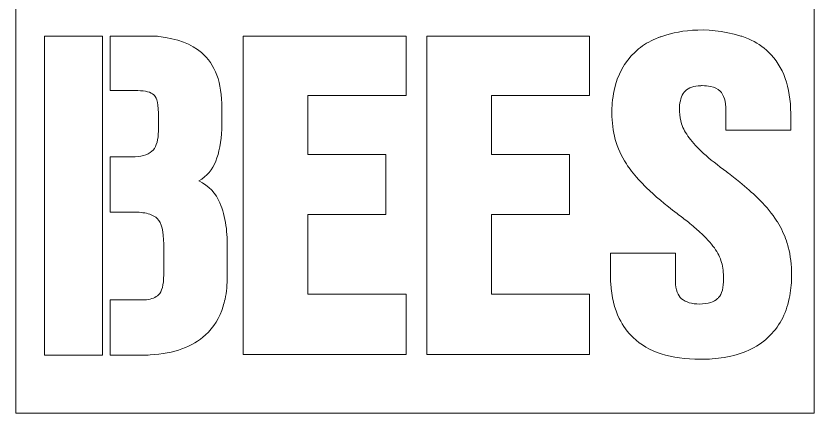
# Model space of a CAD drawing. Extents: x 54 to 4078, y -2000 to -23.
# Drawn here: x 1140 to 1972, y -961 to -547 of the extents above; entities that cross this region are included whole.
import ezdxf

# ---------------------------------------------------------------- set-up
doc = ezdxf.new("R2010")
doc.units = 0
doc.header["$MEASUREMENT"] = 0
doc.layers.add('Layer 1', color=7, linetype='Continuous', lineweight=0)

msp = doc.modelspace()

# ---------------------------------------------------------------- linework, layer by layer
at = {"layer": 'Layer 1'}
for points, knots in [([(1140.32, -39.12), (1140.32, -39.12), (1140.32, -960.88), (1140.32, -960.88), (1140.32, -960.88), (1971.68, -960.88), (1971.68, -960.88), (1971.68, -960.88), (1971.68, -39.12), (1971.68, -39.12), (1971.68, -39.12), (1140.32, -39.12), (1140.32, -39.12)], [0, 0, 0, 0, 1, 1, 1, 2, 2, 2, 3, 3, 3, 4, 4, 4, 4]), ([(1948.3, -819.59), (1948.24, -823.3), (1948.02, -826.96), (1947.66, -830.46), (1947.26, -834.3), (1946.67, -838.07), (1945.89, -841.69), (1942.37, -858.17), (1934.9, -871.8), (1923.71, -882.19), (1912.18, -892.89), (1896.83, -899.88), (1878.08, -902.98), (1874.12, -903.63), (1869.96, -904.12), (1865.72, -904.43), (1861.77, -904.73), (1857.59, -904.88), (1853.31, -904.88), (1822.46, -904.88), (1798.91, -897.3), (1783.32, -882.34), (1777.41, -876.69), (1772.54, -870.04), (1768.85, -862.56), (1763.69, -852.14), (1760.69, -839.83), (1759.91, -825.97), (1759.77, -823.53), (1759.7, -820.97), (1759.7, -818.36), (1759.7, -818.36), (1759.7, -794.31), (1759.7, -794.31), (1759.7, -794.31), (1827.31, -794.31), (1827.31, -794.31), (1827.31, -794.31), (1827.31, -821.78), (1827.31, -821.78), (1827.31, -822.46), (1827.32, -823.07), (1827.34, -823.67), (1827.6, -832.52), (1829.71, -838.61), (1833.61, -841.8), (1838.14, -845.5), (1844.45, -847.37), (1852.38, -847.37), (1856.8, -847.37), (1860.72, -846.82), (1864.03, -845.72), (1866.87, -844.78), (1869.23, -843.46), (1871.25, -841.7), (1871.63, -841.37), (1871.98, -841.03), (1872.31, -840.66), (1875.72, -836.85), (1877.46, -830.21), (1877.46, -820.92), (1877.46, -814.89), (1876.74, -809.2), (1875.32, -804.01), (1873.96, -798.99), (1871.44, -793.92), (1867.83, -788.94), (1864.02, -783.7), (1858.95, -778.15), (1852.75, -772.45), (1849.27, -769.24), (1845.22, -765.79), (1840.74, -762.18), (1837.1, -759.26), (1833.15, -756.22), (1829.01, -753.14), (1829.01, -753.14), (1828.96, -753.11), (1828.96, -753.11), (1816.43, -743.61), (1805.76, -734.6), (1797.26, -726.34), (1791.19, -720.46), (1785.89, -714.57), (1781.48, -708.83), (1779.61, -706.4), (1777.84, -703.91), (1776.21, -701.42), (1770.77, -693.1), (1766.85, -684.49), (1764.55, -675.83), (1762.26, -667.28), (1761.1, -658.08), (1761.1, -648.47), (1761.1, -644.98), (1761.23, -641.53), (1761.5, -638.25), (1761.88, -633.58), (1762.53, -629.06), (1763.43, -624.81), (1766.87, -608.65), (1774.21, -595.22), (1785.22, -584.88), (1790.06, -580.34), (1795.61, -576.46), (1801.85, -573.3), (1801.85, -573.3), (1801.88, -573.27), (1801.92, -573.25), (1802.38, -573), (1805.02, -571.61), (1809.53, -569.87), (1809.86, -569.73), (1810.19, -569.61), (1810.55, -569.48), (1811.03, -569.29), (1811.53, -569.11), (1812.05, -568.92), (1827.11, -563.56), (1857.65, -556.52), (1895.58, -568.38), (1895.58, -568.38), (1896.51, -568.38), (1896.51, -568.38), (1898.85, -569.17), (1901.12, -570.05), (1903.3, -571.02), (1911.42, -574.57), (1918.44, -579.23), (1924.29, -584.96), (1939.62, -599.98), (1947.39, -621.5), (1947.39, -648.9), (1947.39, -648.9), (1947.39, -666.1), (1947.39, -666.1), (1947.39, -666.1), (1879.78, -666.1), (1879.78, -666.1), (1879.78, -666.1), (1879.78, -645.91), (1879.78, -645.91), (1879.78, -636.16), (1877.79, -629.33), (1873.87, -625.62), (1871.34, -623.22), (1868.04, -621.61), (1863.77, -620.71), (1861.23, -620.15), (1858.34, -619.89), (1855.18, -619.89), (1854.6, -619.89), (1854.08, -619.89), (1853.58, -619.92), (1846.49, -620.17), (1841.2, -622.02), (1837.42, -625.62), (1834.22, -628.64), (1832.3, -633.56), (1831.7, -640.23), (1831.57, -641.75), (1831.5, -643.35), (1831.5, -645.05), (1831.5, -645.66), (1831.51, -646.28), (1831.53, -646.91), (1831.69, -651.33), (1832.45, -655.67), (1833.78, -659.79), (1835.29, -664.47), (1837.91, -669.31), (1841.55, -674.21), (1845.35, -679.31), (1850.44, -684.81), (1856.67, -690.54), (1863.04, -696.38), (1871.16, -702.87), (1880.81, -709.78), (1880.81, -709.78), (1880.93, -709.87), (1880.93, -709.87), (1885.6, -713.41), (1890.07, -716.93), (1894.21, -720.33), (1901.11, -725.97), (1907.3, -731.46), (1912.63, -736.64), (1919.94, -743.74), (1926.1, -750.91), (1930.94, -757.96), (1931.84, -759.28), (1932.71, -760.6), (1933.51, -761.89), (1937.49, -768.3), (1940.67, -774.96), (1942.97, -781.67), (1943.69, -783.78), (1944.33, -785.93), (1944.88, -788.07), (1947.17, -796.94), (1948.33, -806.7), (1948.33, -817.07), (1948.33, -817.92), (1948.32, -818.76), (1948.3, -819.59)], [0, 0, 0, 0, 1, 1, 1, 2, 2, 2, 3, 3, 3, 4, 4, 4, 5, 5, 5, 6, 6, 6, 7, 7, 7, 8, 8, 8, 9, 9, 9, 10, 10, 10, 11, 11, 11, 12, 12, 12, 13, 13, 13, 14, 14, 14, 15, 15, 15, 16, 16, 16, 17, 17, 17, 18, 18, 18, 19, 19, 19, 20, 20, 20, 21, 21, 21, 22, 22, 22, 23, 23, 23, 24, 24, 24, 25, 25, 25, 26, 26, 26, 27, 27, 27, 28, 28, 28, 29, 29, 29, 30, 30, 30, 31, 31, 31, 32, 32, 32, 33, 33, 33, 34, 34, 34, 35, 35, 35, 36, 36, 36, 37, 37, 37, 38, 38, 38, 39, 39, 39, 40, 40, 40, 41, 41, 41, 42, 42, 42, 43, 43, 43, 44, 44, 44, 45, 45, 45, 46, 46, 46, 47, 47, 47, 48, 48, 48, 49, 49, 49, 50, 50, 50, 51, 51, 51, 52, 52, 52, 53, 53, 53, 54, 54, 54, 55, 55, 55, 56, 56, 56, 57, 57, 57, 58, 58, 58, 59, 59, 59, 60, 60, 60, 61, 61, 61, 62, 62, 62, 63, 63, 63, 64, 64, 64, 65, 65, 65, 66, 66, 66, 67, 67, 67, 68, 68, 68, 68]), ([(1230.56, -900.6), (1230.56, -900.6), (1169.99, -900.6), (1169.99, -900.6), (1169.99, -900.6), (1169.99, -568.38), (1169.99, -568.38), (1169.99, -568.38), (1230.56, -568.38), (1230.56, -568.38), (1230.56, -568.38), (1230.56, -900.6), (1230.56, -900.6)], [0, 0, 0, 0, 1, 1, 1, 2, 2, 2, 3, 3, 3, 4, 4, 4, 4]), ([(1360.47, -818.25), (1360.47, -826.85), (1359.67, -834.92), (1358.09, -842.23), (1357.54, -844.76), (1356.89, -847.25), (1356.15, -849.63), (1352.42, -861.6), (1346.23, -871.68), (1337.74, -879.59), (1324.34, -892.05), (1304.99, -899.04), (1280.21, -900.36), (1277.28, -900.52), (1274.21, -900.6), (1271.05, -900.6), (1271.05, -900.6), (1238.46, -900.6), (1238.46, -900.6), (1238.46, -900.6), (1238.46, -843.09), (1238.46, -843.09), (1238.46, -843.09), (1271.05, -843.09), (1271.05, -843.09), (1272.85, -843.09), (1274.58, -843), (1276.19, -842.82), (1281.7, -842.21), (1285.94, -840.52), (1288.81, -837.8), (1292.37, -834.41), (1294.26, -827.25), (1294.26, -817.07), (1294.26, -817.07), (1294.26, -784.98), (1294.26, -784.98), (1294.26, -771.95), (1291.94, -762.76), (1287.54, -758.38), (1285.59, -756.44), (1282.93, -754.89), (1279.64, -753.78), (1275.48, -752.39), (1270.25, -751.69), (1264.07, -751.69), (1264.07, -751.69), (1238.46, -751.69), (1238.46, -751.69), (1238.46, -751.69), (1238.46, -694.18), (1238.46, -694.18), (1238.46, -694.18), (1261.28, -694.18), (1261.28, -694.18), (1270.14, -694.18), (1277.08, -692.19), (1281.91, -688.26), (1285.85, -685.05), (1288.09, -678.96), (1288.58, -670.14), (1288.65, -668.95), (1288.68, -667.68), (1288.68, -666.37), (1288.68, -666.37), (1288.68, -648.58), (1288.68, -648.58), (1288.68, -635.67), (1285.77, -631.07), (1284.01, -629.48), (1280.86, -626.62), (1275.22, -625.13), (1267.23, -625.03), (1266.99, -625.03), (1266.73, -625.02), (1266.47, -625.02), (1266.47, -625.02), (1238.46, -625.02), (1238.46, -625.02), (1238.46, -625.02), (1238.46, -568.38), (1238.46, -568.38), (1238.46, -568.38), (1286.42, -568.38), (1286.42, -568.38), (1287.35, -568.47), (1288.27, -568.57), (1289.17, -568.67), (1308.31, -570.91), (1323.25, -576.51), (1333.59, -585.3), (1347.72, -597.35), (1354.89, -616.84), (1354.89, -643.22), (1354.89, -643.22), (1354.89, -656.04), (1354.89, -656.04), (1354.89, -659.16), (1354.82, -662.2), (1354.69, -665.12), (1354.06, -678.47), (1351.96, -689.77), (1348.44, -698.7), (1345.09, -707.2), (1339.24, -714.05), (1330.99, -719.11), (1341.35, -724.44), (1348.67, -732.08), (1352.82, -741.93), (1355.73, -748.84), (1357.83, -756.81), (1359.08, -765.61), (1359.64, -769.58), (1360.04, -773.81), (1360.26, -778.17), (1360.4, -781.01), (1360.47, -783.97), (1360.47, -786.97), (1360.47, -786.97), (1360.47, -818.25), (1360.47, -818.25)], [0, 0, 0, 0, 1, 1, 1, 2, 2, 2, 3, 3, 3, 4, 4, 4, 5, 5, 5, 6, 6, 6, 7, 7, 7, 8, 8, 8, 9, 9, 9, 10, 10, 10, 11, 11, 11, 12, 12, 12, 13, 13, 13, 14, 14, 14, 15, 15, 15, 16, 16, 16, 17, 17, 17, 18, 18, 18, 19, 19, 19, 20, 20, 20, 21, 21, 21, 22, 22, 22, 23, 23, 23, 24, 24, 24, 25, 25, 25, 26, 26, 26, 27, 27, 27, 28, 28, 28, 29, 29, 29, 30, 30, 30, 31, 31, 31, 32, 32, 32, 33, 33, 33, 34, 34, 34, 35, 35, 35, 36, 36, 36, 37, 37, 37, 38, 38, 38, 39, 39, 39, 40, 40, 40, 40]), ([(1546.64, -630.15), (1546.64, -630.15), (1444.25, -630.15), (1444.25, -630.15), (1444.25, -630.15), (1444.25, -691.61), (1444.25, -691.61), (1444.25, -691.61), (1525.71, -691.61), (1525.71, -691.61), (1525.71, -691.61), (1525.71, -754.25), (1525.71, -754.25), (1525.71, -754.25), (1444.25, -754.25), (1444.25, -754.25), (1444.25, -754.25), (1444.25, -837.11), (1444.25, -837.11), (1444.25, -837.11), (1546.64, -837.11), (1546.64, -837.11), (1546.64, -837.11), (1546.64, -899.74), (1546.64, -899.74), (1546.64, -899.74), (1377.11, -899.74), (1377.11, -899.74), (1377.11, -899.74), (1377.11, -568.38), (1377.11, -568.38), (1377.11, -568.38), (1546.64, -568.38), (1546.64, -568.38), (1546.64, -568.38), (1546.64, -630.15), (1546.64, -630.15)], [0, 0, 0, 0, 1, 1, 1, 2, 2, 2, 3, 3, 3, 4, 4, 4, 5, 5, 5, 6, 6, 6, 7, 7, 7, 8, 8, 8, 9, 9, 9, 10, 10, 10, 11, 11, 11, 12, 12, 12, 12]), ([(1737.94, -630.15), (1737.94, -630.15), (1635.55, -630.15), (1635.55, -630.15), (1635.55, -630.15), (1635.55, -691.61), (1635.55, -691.61), (1635.55, -691.61), (1717.01, -691.61), (1717.01, -691.61), (1717.01, -691.61), (1717.01, -754.25), (1717.01, -754.25), (1717.01, -754.25), (1635.55, -754.25), (1635.55, -754.25), (1635.55, -754.25), (1635.55, -837.11), (1635.55, -837.11), (1635.55, -837.11), (1737.94, -837.11), (1737.94, -837.11), (1737.94, -837.11), (1737.94, -899.74), (1737.94, -899.74), (1737.94, -899.74), (1568.41, -899.74), (1568.41, -899.74), (1568.41, -899.74), (1568.41, -568.38), (1568.41, -568.38), (1568.41, -568.38), (1737.94, -568.38), (1737.94, -568.38), (1737.94, -568.38), (1737.94, -630.15), (1737.94, -630.15)], [0, 0, 0, 0, 1, 1, 1, 2, 2, 2, 3, 3, 3, 4, 4, 4, 5, 5, 5, 6, 6, 6, 7, 7, 7, 8, 8, 8, 9, 9, 9, 10, 10, 10, 11, 11, 11, 12, 12, 12, 12])]:
    msp.add_open_spline(points, degree=3, knots=knots, dxfattribs=at)

doc.saveas('drawing.dxf')
